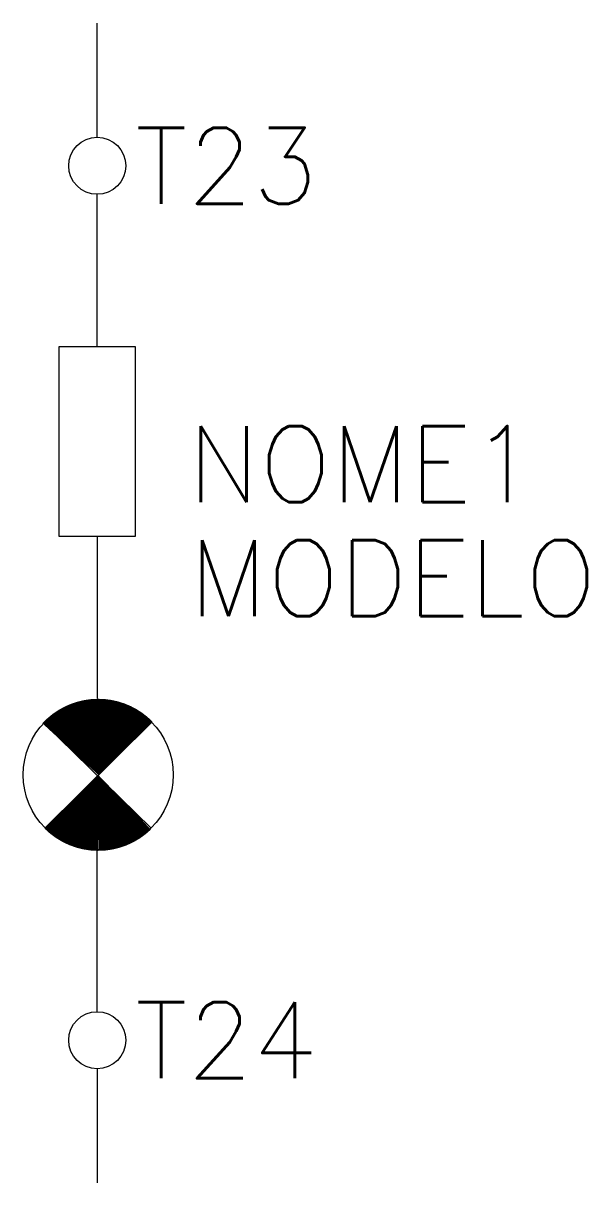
# Model space of a CAD drawing. Extents: x 381.2 to 396.1, y 195.8 to 226.3.
import ezdxf
from ezdxf.enums import TextEntityAlignment as Align

# ---------------------------------------------------------------- set-up
doc = ezdxf.new("R2010")
doc.units = 0
doc.header["$MEASUREMENT"] = 0
doc.layers.get('0').update_dxf_attribs({"linetype": 'CONTINUOUS'})
doc.styles.add('ROMANS', font='romans')

msp = doc.modelspace()

# ---------------------------------------------------------------- linework, layer by layer
for p, q in [((383.18, 223.295), (383.18, 226.295)), ((383.18, 198.795), (383.18, 195.795))]:
    msp.add_line(p, q)
for points in [[(383.18, 217.795), (383.18, 221.795)], [(383.18, 212.795), (383.18, 208.531)], [(383.18, 200.295), (383.18, 204.585)]]:
    msp.add_lwpolyline(points)
msp.add_lwpolyline([(382.18, 217.795), (384.18, 217.795), (384.18, 212.795), (382.18, 212.795)], close=True)
at = {"const_width": 2, "flags": 128}
for points in [[(383.206, 207.526, 0.209416), (382.471, 207.204, 0.19423)], [(383.921, 207.226, 0.201729), (383.206, 207.526, 1)], [(382.5, 205.819, 0.198806), (383.206, 205.526, 0.19423), (383.901, 205.807, 1)]]:
    msp.add_lwpolyline(points, format="xyb", dxfattribs=at)
at = {"flags": 128}
for points in [[(384.597, 205.126), (381.775, 207.885)], [(384.613, 207.91), (381.808, 205.134)]]:
    msp.add_lwpolyline(points, dxfattribs=at)
for centre, radius in [((383.18, 222.545), 0.75), ((383.206, 206.526), 1.973), ((383.18, 199.545), 0.75)]:
    msp.add_circle(centre, radius)

# ---------------------------------------------------------------- texts
at = {"lineweight": -3, "style": 'ROMANS'}
for tag, p in [('T23', (384.18, 222.545)), ('NOME1', (385.564, 214.7)), ('MODELO', (385.602, 211.7)), ('T24', (384.18, 199.545))]:
    msp.add_attdef(tag, text='', height=2, dxfattribs=at).set_placement(p, align=Align.MIDDLE_LEFT)

doc.saveas('drawing.dxf')
